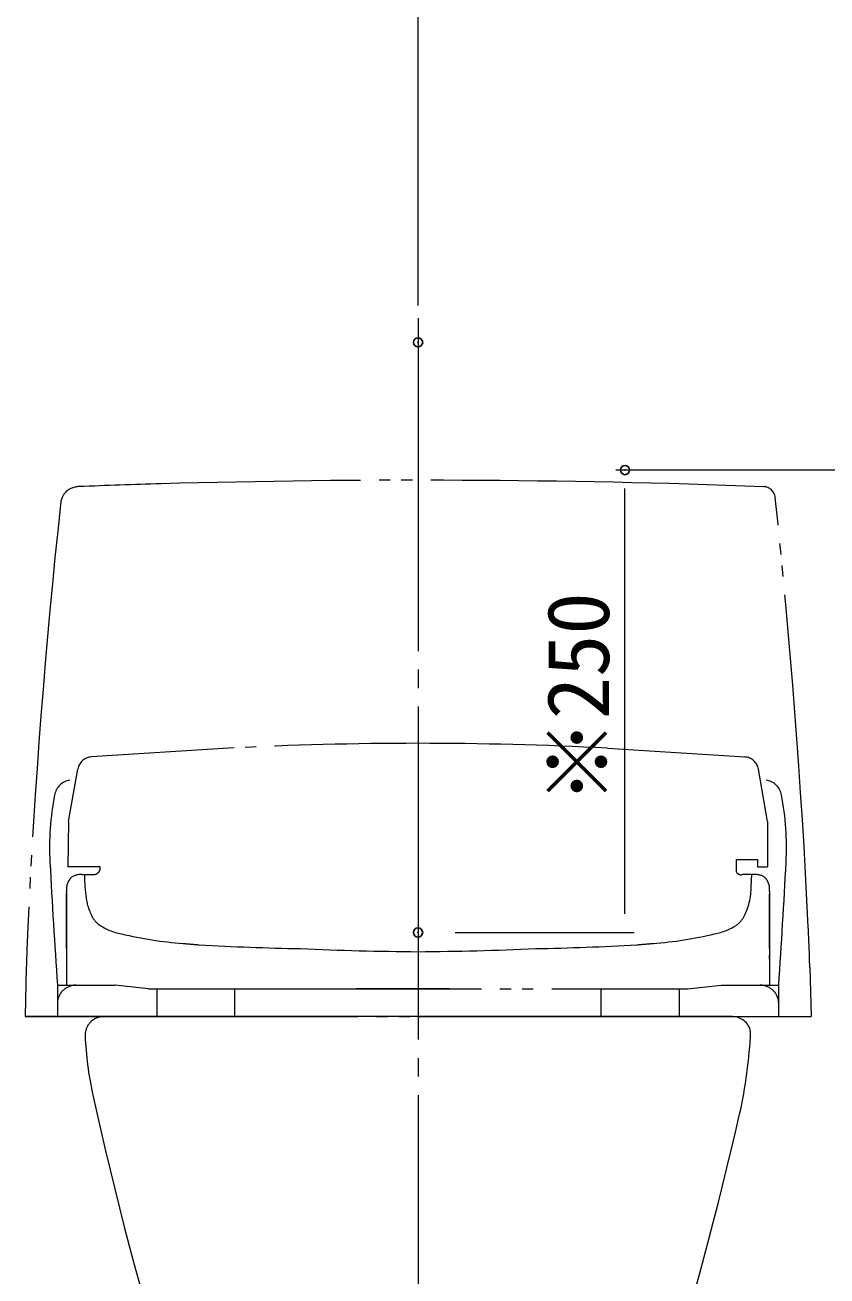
# Model space of a CAD drawing. Units: millimetres, scale not verified. Extents: x -2018 to 1982, y -1385 to 1385.
# Drawn here: x -1481 to -1047, y -1033 to -356 of the extents above; entities that cross this region are included whole.
import ezdxf
from ezdxf.enums import TextEntityAlignment as Align

# ---------------------------------------------------------------- set-up
doc = ezdxf.new("R2010")
doc.units = ezdxf.units.MM
doc.header["$LTSCALE"] = 10
doc.header["$PDMODE"] = 32
doc.header["$PDSIZE"] = 5
doc.linetypes.add('LONG_CHAIN', pattern=[21, 18, -1, 1, -1])
doc.linetypes.add('LONG_DOUBLE_CHAIN', pattern=[21.8, 18, -1, 0.6, -0.6, 0.6, -1])
for name, color, linetype, lineweight in [('0-3_CENTER', 5, 'LONG_DOUBLE_CHAIN', 9), ('0-4_中心線', 1, 'LONG_CHAIN', 9), ('0-5_一般寸法', 1, 'Continuous', 9)]:
    doc.layers.add(name, color=color, linetype=linetype, lineweight=lineweight)
doc.layers.add('0-7_DEFPOINTS', color=7, linetype='Continuous')
doc.styles.add('ＭＳ ゴシック', font='')
doc.styles.get('ＭＳ ゴシック').set_extended_font_data('MS Gothic')

msp = doc.modelspace()

# ---------------------------------------------------------------- linework, layer by layer
at = {"layer": '0-3_CENTER'}
for p, q in [((-1370.85, -747.42), (-1445.02, -752.12)), ((-1165.95, -747.42), (-1091.79, -752.12)), ((-1457.36, -787.06), (-1452.39, -758.73)), ((-1079.44, -787.09), (-1084.41, -758.73)), ((-1457.36, -787.06), (-1457.78, -811.52)), ((-1079.44, -787.09), (-1079.44, -811.52)), ((-1440.21, -811.52), (-1457.78, -811.52)), ((-1096.41, -807.52), (-1084.9, -807.52)), ((-1096.41, -807.52), (-1096.41, -814.08)), ((-1084.9, -807.52), (-1084.9, -811.52)), ((-1084.9, -811.52), (-1079.44, -811.52)), ((-1450.24, -815.77), (-1443.68, -815.77)), ((-1443.68, -815.78), (-1443.68, -815.79)), ((-1086.78, -815.77), (-1093.13, -815.77)), ((-1093.13, -815.78), (-1093.12, -815.79)), ((-1458.4, -824.53), (-1458.4, -824.73)), ((-1458.4, -824.92), (-1458.4, -824.73)), ((-1458.4, -824.73), (-1458.4, -824.92)), ((-1458.4, -824.92), (-1458.4, -826.22)), ((-1078.4, -824.53), (-1078.4, -824.73)), ((-1078.4, -824.92), (-1078.4, -824.73)), ((-1078.4, -824.73), (-1078.4, -824.92)), ((-1078.4, -824.92), (-1078.4, -826.22)), ((-1458.4, -826.22), (-1458.4, -828.74)), ((-1458.4, -855.69), (-1458.4, -826.22)), ((-1458.4, -828.74), (-1458.4, -875.56)), ((-1078.4, -826.22), (-1078.4, -828.74)), ((-1078.4, -855.69), (-1078.4, -826.22)), ((-1078.4, -828.74), (-1078.4, -875.56)), ((-1078.41, -861.49), (-1078.41, -859.36)), ((-1480.2, -865.73), (-1480.9, -892.56)), ((-1056.6, -865.73), (-1055.9, -892.56)), ((-1463.4, -875.56), (-1463.4, -892.06)), ((-1463.4, -875.56), (-1432.23, -875.56)), ((-1414.14, -877.56), (-1432.23, -875.56)), ((-1414.14, -877.56), (-1122.66, -877.56)), ((-1409.63, -877.56), (-1409.63, -892.56)), ((-1367.4, -892.56), (-1367.4, -877.56)), ((-1251.41, -877.56), (-1301.91, -877.56)), ((-1169.4, -892.56), (-1169.4, -877.56)), ((-1127.18, -877.4), (-1127.18, -892.56)), ((-1122.66, -877.56), (-1104.57, -875.56)), ((-1104.57, -875.56), (-1083.4, -875.56)), ((-1083.4, -875.56), (-1073.4, -875.56)), ((-1073.4, -892.56), (-1073.4, -875.56)), ((-1480.9, -892.56), (-1055.9, -892.56)), ((-1173.98, -892.56), (-1480.9, -892.56)), ((-1429.37, -892.56), (-1439.17, -892.56)), ((-1268.4, -892.56), (-1438.4, -892.56)), ((-1268.4, -892.56), (-1438.4, -892.56)), ((-1268.4, -892.56), (-1438.4, -892.56)), ((-1098.4, -892.56), (-1438.4, -892.56)), ((-1418.53, -892.56), (-1429.01, -892.56)), ((-1301.01, -892.56), (-1418.17, -892.56)), ((-1268.41, -892.56), (-1300.65, -892.56)), ((-1268.4, -892.56), (-1055.9, -892.56)), ((-1268.4, -892.56), (-1098.4, -892.56)), ((-1268.4, -892.56), (-1098.4, -892.56)), ((-1268.4, -892.56), (-1098.4, -892.56)), ((-1118.62, -892.56), (-1235.8, -892.56)), ((-1107.82, -892.56), (-1118.27, -892.56)), ((-1106.92, -892.56), (-1065.4, -892.56))]:
    msp.add_line(p, q, dxfattribs=at)
for centre, radius, start, end in [((-1450.47, -616.34), 11.25, 136.2074, 177.81539), ((-1450.71, -618.91), 13.02, 85.63211, 127.30702), ((-1268.26, -5334.59), 4732.14, 91.68494, 92.2216), ((-1268.4, -5602.56), 5000, 87.85803, 91.59303), ((-1081.77, -612.55), 6.5, 6.0752, 87.85803), ((-5052.84, -1035.19), 4000, 2.73765, 6.0752), ((2271.64, -1019.94), 3755.16, 173.82347, 177.31676), ((-1268.4, -2744.79), 2000, 87.06369, 92.93631), ((-1444.51, -760.11), 8, 93.63083, 170.05658), ((-1092.29, -760.11), 8, 9.94339, 86.36917), ((-1455.09, -774.57), 10, 98.76214, 169.0769), ((-1081.72, -774.56), 10, 10.9231, 81.23786), ((-1317.62, -801.1), 150, 169.0769, 183.02181), ((-1219.19, -801.09), 150, 356.97819, 10.9231), ((3001.19, -573.11), 4474.83, 183.02181, 183.87557), ((-1443.96, -812.01), 3.78, 274.18873, 7.41547), ((-5538, -573.11), 4474.83, 356.12443, 356.97819), ((-1449.62, -823.52), 8.84, 133.7242, 186.75127), ((-1450.85, -824.92), 9.19, 84.82224, 122.07424), ((-1348.35, -814.33), 100.47, 180.82095, 187.8615), ((-1093.7, -812.88), 2.96, 203.81827, 281.28458), ((-1145.86, -815.58), 57.85, 353.83672, 359.81282), ((-1085.95, -824.92), 9.19, 57.92576, 95.17776), ((-1087.18, -823.52), 8.84, 353.24873, 46.2758), ((-1122.06, -822.78), 33.72, 330.80849, 1.48664), ((-2176.58, -708.42), 1094.13, 354.04635, 354.05206), ((-1419.33, -824.84), 28.72, 186.4766, 210.0686), ((-480.54, -891.91), 1000, 177.26235, 178.5), ((-1432.15, -831.58), 14.27, 212.60821, 231.52478), ((-1422.09, -814.51), 34, 236.16805, 258.68368), ((-1114.72, -814.51), 34, 281.31632, 303.83195), ((-1104.65, -831.58), 14.27, 308.47522, 327.39179), ((-2056.26, -891.91), 1000, 1.5, 2.73765), ((-1379.89, -641.07), 212.47, 256.70313, 265.79105), ((-1156.92, -641.07), 212.47, 274.20895, 283.29687), ((-1355.34, -426.82), 428.04, 264.6306, 265.79745), ((-1306.61, 535.86), 1391.86, 266.70102, 268.95824), ((-1253.89, 910.28), 1767.78, 267.47033, 269.52965), ((-1282.91, 910.28), 1767.78, 270.47035, 272.52967), ((-1230.2, 535.86), 1391.86, 271.04176, 273.29898), ((-1181.47, -426.82), 428.04, 274.20255, 275.3694), ((-1453.4, -885.56), 10, 90, 180), ((-1083.4, -885.56), 10, 0, 90), ((-1462.9, -892.06), 0.5, 180, 270), ((-1438.4, -902.56), 10, 90, 182.31418), ((-1098.4, -902.56), 10, 11.68639, 90), ((-1268.54, -895.69), 180, 182.31418, 192.34536), ((-1338.39, -890.01), 250, 347.22026, 357.58835), ((509.37, -506.57), 2000, 192.34536, 197.19205), ((-3045.04, -502.91), 2000, 342.67176, 347.22026)]:
    msp.add_arc(centre, radius, start, end, dxfattribs=at)
at = {"layer": '0-4_中心線'}
msp.add_line((-1268.4, -514.94), (-1268.4, -1318.19), dxfattribs=at)
at = {"layer": '0-5_一般寸法'}
for p, q in [((-1268.4, -508.01), (-1268.4, -255.69)), ((-984.13, -597.05), (-1161.52, -597.05)), ((-1156.52, -837.05), (-1156.52, -607.05)), ((-1248.4, -847.05), (-1151.52, -847.05))]:
    msp.add_line(p, q, dxfattribs=at)
at = {"layer": '0-7_DEFPOINTS'}
for p in [(-1268.4, -528.01), (-1156.52, -597.05), (-1268.4, -847.05)]:
    msp.add_point(p, dxfattribs=at)

# ---------------------------------------------------------------- texts
at = {"layer": '0-5_一般寸法', "color": 2, "style": 'ＭＳ ゴシック'}
msp.add_text('※250', height=33.65, rotation=90, dxfattribs=at).set_placement((-1155.04, -777.71), align=Align.BOTTOM_LEFT)

doc.saveas('drawing.dxf')
